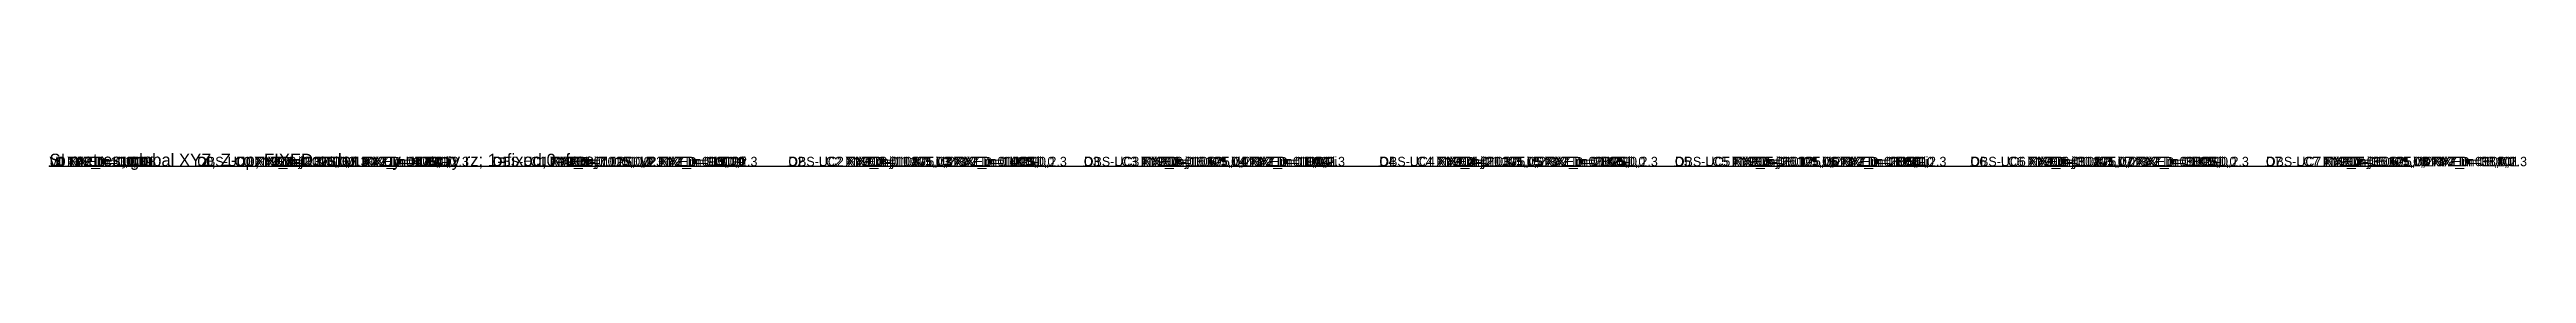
# Model space of a CAD drawing. Header units: metres. Extents: x 0 to 39.8, y -0.1 to 0.2.
import ezdxf

# ---------------------------------------------------------------- set-up
doc = ezdxf.new("R2010")
doc.units = ezdxf.units.M

msp = doc.modelspace()

# ---------------------------------------------------------------- linework, layer by layer
at = {"layer": 'NODE'}
for p in [(0, 0), (0, 0, 2.3), (2.375, 0), (2.375, 0, 2.3), (4.75, 0), (4.75, 0, 2.3), (7.125, 0), (7.125, 0, 2.3), (9.5, 0), (9.5, 0, 2.3), (11.875, 0), (11.875, 0, 2.3), (14.25, 0), (14.25, 0, 2.3), (16.625, 0), (16.625, 0, 2.3), (19, 0), (19, 0, 2.3), (21.375, 0), (21.375, 0, 2.3), (23.75, 0), (23.75, 0, 2.3), (26.125, 0), (26.125, 0, 2.3), (28.5, 0), (28.5, 0, 2.3), (30.875, 0), (30.875, 0, 2.3), (33.25, 0), (33.25, 0, 2.3), (35.625, 0), (35.625, 0, 2.3), (38, 0), (38, 0, 2.3)]:
    msp.add_point(p, dxfattribs=at)
at = {"layer": 'STRUCT'}
for p, q in [((0, 0), (0, 0, 2.3)), ((0, 0), (4.75, 0, 2.3)), ((0, 0), (2.375, 0)), ((0, 0, 2.3), (2.375, 0, 2.3)), ((2.375, 0), (4.75, 0)), ((2.375, 0, 2.3), (4.75, 0, 2.3)), ((4.75, 0), (4.75, 0, 2.3)), ((4.75, 0), (9.5, 0, 2.3)), ((4.75, 0), (7.125, 0)), ((4.75, 0, 2.3), (7.125, 0, 2.3)), ((7.125, 0), (9.5, 0)), ((7.125, 0, 2.3), (9.5, 0, 2.3)), ((9.5, 0), (9.5, 0, 2.3)), ((9.5, 0), (14.25, 0, 2.3)), ((9.5, 0), (11.875, 0)), ((9.5, 0, 2.3), (11.875, 0, 2.3)), ((11.875, 0), (14.25, 0)), ((11.875, 0, 2.3), (14.25, 0, 2.3)), ((14.25, 0), (14.25, 0, 2.3)), ((14.25, 0), (19, 0, 2.3)), ((14.25, 0), (16.625, 0)), ((14.25, 0, 2.3), (16.625, 0, 2.3)), ((16.625, 0), (19, 0)), ((16.625, 0, 2.3), (19, 0, 2.3)), ((19, 0), (19, 0, 2.3)), ((19, 0, 2.3), (23.75, 0)), ((19, 0), (21.375, 0)), ((19, 0, 2.3), (21.375, 0, 2.3)), ((21.375, 0), (23.75, 0)), ((21.375, 0, 2.3), (23.75, 0, 2.3)), ((23.75, 0), (23.75, 0, 2.3)), ((23.75, 0, 2.3), (28.5, 0)), ((23.75, 0), (26.125, 0)), ((23.75, 0, 2.3), (26.125, 0, 2.3)), ((26.125, 0), (28.5, 0)), ((26.125, 0, 2.3), (28.5, 0, 2.3)), ((28.5, 0), (28.5, 0, 2.3)), ((28.5, 0, 2.3), (33.25, 0)), ((28.5, 0), (30.875, 0)), ((28.5, 0, 2.3), (30.875, 0, 2.3)), ((30.875, 0), (33.25, 0)), ((30.875, 0, 2.3), (33.25, 0, 2.3)), ((33.25, 0), (33.25, 0, 2.3)), ((33.25, 0, 2.3), (38, 0)), ((33.25, 0), (35.625, 0)), ((33.25, 0, 2.3), (35.625, 0, 2.3)), ((35.625, 0), (38, 0)), ((35.625, 0, 2.3), (38, 0, 2.3)), ((38, 0), (38, 0, 2.3))]:
    msp.add_line(p, q, dxfattribs=at)

# ---------------------------------------------------------------- texts
at = {"layer": 'DRAWING_NOTE'}
msp.add_text('SI metres; global XYZ, Z-up; FIXED order ux uy uz rx ry rz; 1=fixed,0=free.', height=0.2, dxfattribs=at).set_placement((0, 0, 5.3))
at = {"layer": 'MEMBER_ID'}
for s, p in [('V0', (0, 0, 1.15)), ('UC0-i', (1.1875, 0, 2.3)), ('LC0-i', (1.1875, 0)), ('D0', (2.375, 0, 1.15)), ('UC0-j', (3.5625, 0, 2.3)), ('LC0-j', (3.5625, 0)), ('V1', (4.75, 0, 1.15)), ('UC1-i', (5.9375, 0, 2.3)), ('LC1-i', (5.9375, 0)), ('D1', (7.125, 0, 1.15)), ('UC1-j', (8.3125, 0, 2.3)), ('LC1-j', (8.3125, 0)), ('V2', (9.5, 0, 1.15)), ('UC2-i', (10.6875, 0, 2.3)), ('LC2-i', (10.6875, 0)), ('D2', (11.875, 0, 1.15)), ('UC2-j', (13.0625, 0, 2.3)), ('LC2-j', (13.0625, 0)), ('V3', (14.25, 0, 1.15)), ('UC3-i', (15.4375, 0, 2.3)), ('LC3-i', (15.4375, 0)), ('D3', (16.625, 0, 1.15)), ('UC3-j', (17.8125, 0, 2.3)), ('LC3-j', (17.8125, 0)), ('V4', (19, 0, 1.15)), ('UC4-i', (20.1875, 0, 2.3)), ('LC4-i', (20.1875, 0)), ('D4', (21.375, 0, 1.15)), ('UC4-j', (22.5625, 0, 2.3)), ('LC4-j', (22.5625, 0)), ('V5', (23.75, 0, 1.15)), ('UC5-i', (24.9375, 0, 2.3)), ('LC5-i', (24.9375, 0)), ('D5', (26.125, 0, 1.15)), ('UC5-j', (27.3125, 0, 2.3)), ('LC5-j', (27.3125, 0)), ('V6', (28.5, 0, 1.15)), ('UC6-i', (29.6875, 0, 2.3)), ('LC6-i', (29.6875, 0)), ('D6', (30.875, 0, 1.15)), ('UC6-j', (32.0625, 0, 2.3)), ('LC6-j', (32.0625, 0)), ('V7', (33.25, 0, 1.15)), ('UC7-i', (34.4375, 0, 2.3)), ('LC7-i', (34.4375, 0)), ('D7', (35.625, 0, 1.15)), ('UC7-j', (36.8125, 0, 2.3)), ('LC7-j', (36.8125, 0)), ('V8', (38, 0, 1.15))]:
    msp.add_text(s, height=0.15, dxfattribs=at).set_placement(p)
at = {"layer": 'NODE_COORD'}
for s, p in [('U0 XYZ_m=0,0,2.3', (0, 0, 2.3)), ('L0 XYZ_m=0,0,0', (0, 0)), ('OBS-LC0 XYZ_m=2.375,0,0', (2.375, 0)), ('OBS-UC0 XYZ_m=2.375,0,2.3', (2.375, 0, 2.3)), ('U1 XYZ_m=4.75,0,2.3', (4.75, 0, 2.3)), ('L1 XYZ_m=4.75,0,0', (4.75, 0)), ('OBS-LC1 XYZ_m=7.125,0,0', (7.125, 0)), ('OBS-UC1 XYZ_m=7.125,0,2.3', (7.125, 0, 2.3)), ('U2 XYZ_m=9.5,0,2.3', (9.5, 0, 2.3)), ('L2 XYZ_m=9.5,0,0', (9.5, 0)), ('OBS-LC2 XYZ_m=11.875,0,0', (11.875, 0)), ('OBS-UC2 XYZ_m=11.875,0,2.3', (11.875, 0, 2.3)), ('U3 XYZ_m=14.25,0,2.3', (14.25, 0, 2.3)), ('L3 XYZ_m=14.25,0,0', (14.25, 0)), ('OBS-LC3 XYZ_m=16.625,0,0', (16.625, 0)), ('OBS-UC3 XYZ_m=16.625,0,2.3', (16.625, 0, 2.3)), ('U4 XYZ_m=19,0,2.3', (19, 0, 2.3)), ('L4 XYZ_m=19,0,0', (19, 0)), ('OBS-LC4 XYZ_m=21.375,0,0', (21.375, 0)), ('OBS-UC4 XYZ_m=21.375,0,2.3', (21.375, 0, 2.3)), ('U5 XYZ_m=23.75,0,2.3', (23.75, 0, 2.3)), ('L5 XYZ_m=23.75,0,0', (23.75, 0)), ('OBS-LC5 XYZ_m=26.125,0,0', (26.125, 0)), ('OBS-UC5 XYZ_m=26.125,0,2.3', (26.125, 0, 2.3)), ('U6 XYZ_m=28.5,0,2.3', (28.5, 0, 2.3)), ('L6 XYZ_m=28.5,0,0', (28.5, 0)), ('OBS-LC6 XYZ_m=30.875,0,0', (30.875, 0)), ('OBS-UC6 XYZ_m=30.875,0,2.3', (30.875, 0, 2.3)), ('U7 XYZ_m=33.25,0,2.3', (33.25, 0, 2.3)), ('L7 XYZ_m=33.25,0,0', (33.25, 0)), ('OBS-LC7 XYZ_m=35.625,0,0', (35.625, 0)), ('OBS-UC7 XYZ_m=35.625,0,2.3', (35.625, 0, 2.3)), ('U8 XYZ_m=38,0,2.3', (38, 0, 2.3)), ('L8 XYZ_m=38,0,0', (38, 0))]:
    msp.add_text(s, height=0.15, dxfattribs=at).set_placement(p)
at = {"layer": 'NODE_ID'}
for s, p in [('U0', (0, 0, 2.3)), ('L0', (0, 0)), ('OBS-LC0', (2.375, 0)), ('OBS-UC0', (2.375, 0, 2.3)), ('U1', (4.75, 0, 2.3)), ('L1', (4.75, 0)), ('OBS-LC1', (7.125, 0)), ('OBS-UC1', (7.125, 0, 2.3)), ('U2', (9.5, 0, 2.3)), ('L2', (9.5, 0)), ('OBS-LC2', (11.875, 0)), ('OBS-UC2', (11.875, 0, 2.3)), ('U3', (14.25, 0, 2.3)), ('L3', (14.25, 0)), ('OBS-LC3', (16.625, 0)), ('OBS-UC3', (16.625, 0, 2.3)), ('U4', (19, 0, 2.3)), ('L4', (19, 0)), ('OBS-LC4', (21.375, 0)), ('OBS-UC4', (21.375, 0, 2.3)), ('U5', (23.75, 0, 2.3)), ('L5', (23.75, 0)), ('OBS-LC5', (26.125, 0)), ('OBS-UC5', (26.125, 0, 2.3)), ('U6', (28.5, 0, 2.3)), ('L6', (28.5, 0)), ('OBS-LC6', (30.875, 0)), ('OBS-UC6', (30.875, 0, 2.3)), ('U7', (33.25, 0, 2.3)), ('L7', (33.25, 0)), ('OBS-LC7', (35.625, 0)), ('OBS-UC7', (35.625, 0, 2.3)), ('U8', (38, 0, 2.3)), ('L8', (38, 0))]:
    msp.add_text(s, height=0.15, dxfattribs=at).set_placement(p)
at = {"layer": 'RESTRAINT'}
for s, p in [('U0 FIXED=010101', (0, 0, 2.3)), ('L0 FIXED=111101', (0, 0)), ('OBS-LC0 FIXED=010101', (2.375, 0)), ('OBS-UC0 FIXED=010101', (2.375, 0, 2.3)), ('U1 FIXED=010101', (4.75, 0, 2.3)), ('L1 FIXED=010101', (4.75, 0)), ('OBS-LC1 FIXED=010101', (7.125, 0)), ('OBS-UC1 FIXED=010101', (7.125, 0, 2.3)), ('U2 FIXED=010101', (9.5, 0, 2.3)), ('L2 FIXED=010101', (9.5, 0)), ('OBS-LC2 FIXED=010101', (11.875, 0)), ('OBS-UC2 FIXED=010101', (11.875, 0, 2.3)), ('U3 FIXED=010101', (14.25, 0, 2.3)), ('L3 FIXED=010101', (14.25, 0)), ('OBS-LC3 FIXED=010101', (16.625, 0)), ('OBS-UC3 FIXED=010101', (16.625, 0, 2.3)), ('U4 FIXED=010101', (19, 0, 2.3)), ('L4 FIXED=010101', (19, 0)), ('OBS-LC4 FIXED=010101', (21.375, 0)), ('OBS-UC4 FIXED=010101', (21.375, 0, 2.3)), ('U5 FIXED=010101', (23.75, 0, 2.3)), ('L5 FIXED=010101', (23.75, 0)), ('OBS-LC5 FIXED=010101', (26.125, 0)), ('OBS-UC5 FIXED=010101', (26.125, 0, 2.3)), ('U6 FIXED=010101', (28.5, 0, 2.3)), ('L6 FIXED=010101', (28.5, 0)), ('OBS-LC6 FIXED=010101', (30.875, 0)), ('OBS-UC6 FIXED=010101', (30.875, 0, 2.3)), ('U7 FIXED=010101', (33.25, 0, 2.3)), ('L7 FIXED=010101', (33.25, 0)), ('OBS-LC7 FIXED=010101', (35.625, 0)), ('OBS-UC7 FIXED=010101', (35.625, 0, 2.3)), ('U8 FIXED=010101', (38, 0, 2.3)), ('L8 FIXED=011101', (38, 0))]:
    msp.add_text(s, height=0.15, dxfattribs=at).set_placement(p)

doc.saveas('drawing.dxf')
